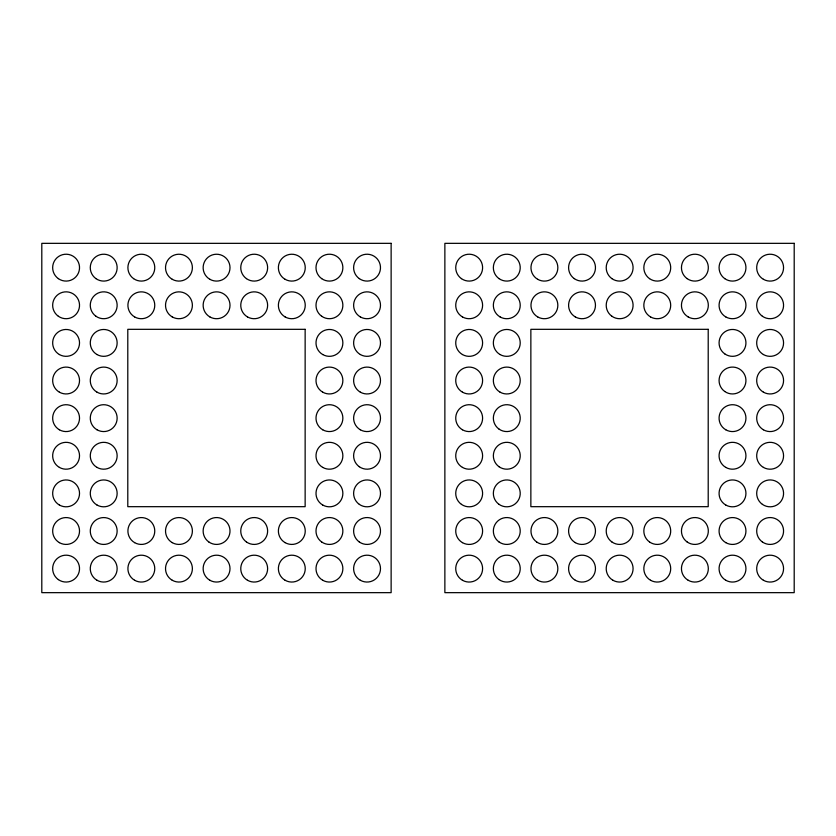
<?xml version="1.0" encoding="UTF-8"?>
<svg xmlns="http://www.w3.org/2000/svg" width="836" height="836" viewBox="0 0 836 836"><rect width="100%" height="100%" fill="white"/><g stroke="black" fill="none" stroke-linecap="round" stroke-linejoin="round"><path stroke-width="1.25" d="M391.133 243.339L41.8 243.339L41.8 592.661L391.133 592.661L391.133 243.339M794.2 243.339L444.867 243.339L444.867 592.661L794.2 592.661L794.2 243.339M305.14 329.321L127.793 329.321L127.793 506.679L305.14 506.679L305.14 329.321M708.207 329.321L530.86 329.321L530.86 506.679L708.207 506.679L708.207 329.321M763.404 354.537A13.439 13.439 0 0 0 783.562 342.896A13.439 13.439 0 0 0 763.404 331.265A13.439 13.439 0 0 0 763.404 354.537M724.77 353.879A13.439 13.439 0 0 0 745.89 344.108A13.439 13.439 0 0 0 726.86 330.701A13.439 13.439 0 0 0 724.77 353.879M763.404 392.157A13.439 13.439 0 0 0 783.562 380.516A13.439 13.439 0 0 0 763.404 368.885A13.439 13.439 0 0 0 763.404 392.157M724.77 391.499A13.439 13.439 0 0 0 745.89 381.728A13.439 13.439 0 0 0 726.86 368.321A13.439 13.439 0 0 0 724.77 391.499M763.404 429.777A13.439 13.439 0 0 0 783.562 418.136A13.439 13.439 0 0 0 763.404 406.505A13.439 13.439 0 0 0 763.404 429.777M725.784 429.777A13.439 13.439 0 0 0 745.942 418.136A13.439 13.439 0 0 0 725.784 406.505A13.439 13.439 0 0 0 725.784 429.777M725.784 467.397A13.439 13.439 0 0 0 745.942 455.756A13.439 13.439 0 0 0 725.784 444.125A13.439 13.439 0 0 0 725.784 467.397M763.404 467.397A13.439 13.439 0 0 0 783.562 455.756A13.439 13.439 0 0 0 763.404 444.125A13.439 13.439 0 0 0 763.404 467.397M762.39 504.359A13.439 13.439 0 0 0 783.51 494.588A13.439 13.439 0 0 0 764.48 481.181A13.439 13.439 0 0 0 762.39 504.359M725.784 505.017A13.439 13.439 0 0 0 745.942 493.376A13.439 13.439 0 0 0 725.784 481.745A13.439 13.439 0 0 0 725.784 505.017M500.064 354.537A13.439 13.439 0 0 0 520.222 342.896A13.439 13.439 0 0 0 500.064 331.265A13.439 13.439 0 0 0 500.064 354.537M462.444 354.537A13.439 13.439 0 0 0 482.602 342.896A13.439 13.439 0 0 0 462.444 331.265A13.439 13.439 0 0 0 462.444 354.537M500.064 392.157A13.439 13.439 0 0 0 520.222 380.516A13.439 13.439 0 0 0 500.064 368.885A13.439 13.439 0 0 0 500.064 392.157M462.444 392.157A13.439 13.439 0 0 0 482.602 380.516A13.439 13.439 0 0 0 462.444 368.885A13.439 13.439 0 0 0 462.444 392.157M499.05 429.119A13.439 13.439 0 0 0 520.17 419.348A13.439 13.439 0 0 0 501.14 405.941A13.439 13.439 0 0 0 499.05 429.119M462.444 429.777A13.439 13.439 0 0 0 482.602 418.136A13.439 13.439 0 0 0 462.444 406.505A13.439 13.439 0 0 0 462.444 429.777M462.444 467.397A13.439 13.439 0 0 0 482.602 455.756A13.439 13.439 0 0 0 462.444 444.125A13.439 13.439 0 0 0 462.444 467.397M499.05 466.739A13.439 13.439 0 0 0 520.17 456.968A13.439 13.439 0 0 0 501.14 443.561A13.439 13.439 0 0 0 499.05 466.739M499.05 504.359A13.439 13.439 0 0 0 520.17 494.588A13.439 13.439 0 0 0 501.14 481.181A13.439 13.439 0 0 0 499.05 504.359M461.43 504.359A13.439 13.439 0 0 0 482.55 494.588A13.439 13.439 0 0 0 463.52 481.181A13.439 13.439 0 0 0 461.43 504.359M762.39 316.259A13.439 13.439 0 0 0 783.51 306.488A13.439 13.439 0 0 0 764.48 293.081A13.439 13.439 0 0 0 762.39 316.259M763.404 279.297A13.439 13.439 0 0 0 783.562 267.656A13.439 13.439 0 0 0 763.404 256.025A13.439 13.439 0 0 0 763.404 279.297M725.784 316.917A13.439 13.439 0 0 0 745.942 305.276A13.439 13.439 0 0 0 725.784 293.645A13.439 13.439 0 0 0 725.784 316.917M724.77 278.639A13.439 13.439 0 0 0 745.89 268.868A13.439 13.439 0 0 0 726.86 255.461A13.439 13.439 0 0 0 724.77 278.639M688.164 316.917A13.439 13.439 0 0 0 708.322 305.276A13.439 13.439 0 0 0 688.164 293.645A13.439 13.439 0 0 0 688.164 316.917M687.15 278.639A13.439 13.439 0 0 0 708.27 268.868A13.439 13.439 0 0 0 689.24 255.461A13.439 13.439 0 0 0 687.15 278.639M649.53 278.639A13.439 13.439 0 0 0 670.65 268.868A13.439 13.439 0 0 0 651.62 255.461A13.439 13.439 0 0 0 649.53 278.639M650.544 316.917A13.439 13.439 0 0 0 670.702 305.276A13.439 13.439 0 0 0 650.544 293.645A13.439 13.439 0 0 0 650.544 316.917M611.91 316.259A13.439 13.439 0 0 0 633.03 306.488A13.439 13.439 0 0 0 614 293.081A13.439 13.439 0 0 0 611.91 316.259M611.91 278.639A13.439 13.439 0 0 0 633.03 268.868A13.439 13.439 0 0 0 614 255.461A13.439 13.439 0 0 0 611.91 278.639M575.304 316.917A13.439 13.439 0 0 0 595.462 305.276A13.439 13.439 0 0 0 575.304 293.645A13.439 13.439 0 0 0 575.304 316.917M574.29 278.639A13.439 13.439 0 0 0 595.41 268.868A13.439 13.439 0 0 0 576.38 255.461A13.439 13.439 0 0 0 574.29 278.639M537.684 316.917A13.439 13.439 0 0 0 557.842 305.276A13.439 13.439 0 0 0 537.684 293.645A13.439 13.439 0 0 0 537.684 316.917M537.684 279.297A13.439 13.439 0 0 0 557.842 267.656A13.439 13.439 0 0 0 537.684 256.025A13.439 13.439 0 0 0 537.684 279.297M500.064 316.917A13.439 13.439 0 0 0 520.222 305.276A13.439 13.439 0 0 0 500.064 293.645A13.439 13.439 0 0 0 500.064 316.917M499.05 278.639A13.439 13.439 0 0 0 520.17 268.868A13.439 13.439 0 0 0 501.14 255.461A13.439 13.439 0 0 0 499.05 278.639M462.444 316.917A13.439 13.439 0 0 0 482.602 305.276A13.439 13.439 0 0 0 462.444 293.645A13.439 13.439 0 0 0 462.444 316.917M461.43 278.639A13.439 13.439 0 0 0 482.55 268.868A13.439 13.439 0 0 0 463.52 255.461A13.439 13.439 0 0 0 461.43 278.639M763.404 580.257A13.439 13.439 0 0 0 783.562 568.616A13.439 13.439 0 0 0 763.404 556.985A13.439 13.439 0 0 0 763.404 580.257M762.39 541.979A13.439 13.439 0 0 0 783.51 532.208A13.439 13.439 0 0 0 764.48 518.801A13.439 13.439 0 0 0 762.39 541.979M725.784 580.257A13.439 13.439 0 0 0 745.942 568.616A13.439 13.439 0 0 0 725.784 556.985A13.439 13.439 0 0 0 725.784 580.257M725.784 542.637A13.439 13.439 0 0 0 745.942 530.996A13.439 13.439 0 0 0 725.784 519.365A13.439 13.439 0 0 0 725.784 542.637M688.164 580.257A13.439 13.439 0 0 0 708.322 568.616A13.439 13.439 0 0 0 688.164 556.985A13.439 13.439 0 0 0 688.164 580.257M687.15 541.979A13.439 13.439 0 0 0 708.27 532.208A13.439 13.439 0 0 0 689.24 518.801A13.439 13.439 0 0 0 687.15 541.979M649.53 541.979A13.439 13.439 0 0 0 670.65 532.208A13.439 13.439 0 0 0 651.62 518.801A13.439 13.439 0 0 0 649.53 541.979M650.544 580.257A13.439 13.439 0 0 0 670.702 568.616A13.439 13.439 0 0 0 650.544 556.985A13.439 13.439 0 0 0 650.544 580.257M612.924 580.257A13.439 13.439 0 0 0 633.082 568.616A13.439 13.439 0 0 0 612.924 556.985A13.439 13.439 0 0 0 612.924 580.257M611.91 541.979A13.439 13.439 0 0 0 633.03 532.208A13.439 13.439 0 0 0 614 518.801A13.439 13.439 0 0 0 611.91 541.979M575.304 580.257A13.439 13.439 0 0 0 595.462 568.616A13.439 13.439 0 0 0 575.304 556.985A13.439 13.439 0 0 0 575.304 580.257M575.304 542.637A13.439 13.439 0 0 0 595.462 530.996A13.439 13.439 0 0 0 575.304 519.365A13.439 13.439 0 0 0 575.304 542.637M537.684 580.257A13.439 13.439 0 0 0 557.842 568.616A13.439 13.439 0 0 0 537.684 556.985A13.439 13.439 0 0 0 537.684 580.257M536.67 541.979A13.439 13.439 0 0 0 557.79 532.208A13.439 13.439 0 0 0 538.76 518.801A13.439 13.439 0 0 0 536.67 541.979M499.05 579.599A13.439 13.439 0 0 0 520.17 569.828A13.439 13.439 0 0 0 501.14 556.421A13.439 13.439 0 0 0 499.05 579.599M499.05 541.979A13.439 13.439 0 0 0 520.17 532.208A13.439 13.439 0 0 0 501.14 518.801A13.439 13.439 0 0 0 499.05 541.979M462.444 580.257A13.439 13.439 0 0 0 482.602 568.616A13.439 13.439 0 0 0 462.444 556.985A13.439 13.439 0 0 0 462.444 580.257M462.444 542.637A13.439 13.439 0 0 0 482.602 530.996A13.439 13.439 0 0 0 462.444 519.365A13.439 13.439 0 0 0 462.444 542.637M96.997 354.537A13.439 13.439 0 0 0 117.144 342.896A13.439 13.439 0 0 0 96.997 331.265A13.439 13.439 0 0 0 96.997 354.537M59.377 354.537A13.439 13.439 0 0 0 79.524 342.896A13.439 13.439 0 0 0 59.377 331.265A13.439 13.439 0 0 0 59.377 354.537M96.997 392.157A13.439 13.439 0 0 0 117.144 380.516A13.439 13.439 0 0 0 96.997 368.885A13.439 13.439 0 0 0 96.997 392.157M59.377 392.157A13.439 13.439 0 0 0 79.524 380.516A13.439 13.439 0 0 0 59.377 368.885A13.439 13.439 0 0 0 59.377 392.157M96.997 429.777A13.439 13.439 0 0 0 117.144 418.136A13.439 13.439 0 0 0 96.997 406.505A13.439 13.439 0 0 0 96.997 429.777M59.377 429.777A13.439 13.439 0 0 0 79.524 418.136A13.439 13.439 0 0 0 59.377 406.505A13.439 13.439 0 0 0 59.377 429.777M59.377 467.397A13.439 13.439 0 0 0 79.524 455.756A13.439 13.439 0 0 0 59.377 444.125A13.439 13.439 0 0 0 59.377 467.397M96.997 467.397A13.439 13.439 0 0 0 117.144 455.756A13.439 13.439 0 0 0 96.997 444.125A13.439 13.439 0 0 0 96.997 467.397M96.997 505.017A13.439 13.439 0 0 0 117.144 493.376A13.439 13.439 0 0 0 96.997 481.745A13.439 13.439 0 0 0 96.997 505.017M59.377 505.017A13.439 13.439 0 0 0 79.524 493.376A13.439 13.439 0 0 0 59.377 481.745A13.439 13.439 0 0 0 59.377 505.017M360.337 580.257A13.439 13.439 0 0 0 380.485 568.616A13.439 13.439 0 0 0 360.337 556.985A13.439 13.439 0 0 0 360.337 580.257M359.313 541.979A13.439 13.439 0 0 0 380.432 532.208A13.439 13.439 0 0 0 361.403 518.801A13.439 13.439 0 0 0 359.313 541.979M322.717 580.257A13.439 13.439 0 0 0 342.865 568.616A13.439 13.439 0 0 0 322.717 556.985A13.439 13.439 0 0 0 322.717 580.257M321.693 541.979A13.439 13.439 0 0 0 342.812 532.208A13.439 13.439 0 0 0 323.783 518.801A13.439 13.439 0 0 0 321.693 541.979M285.097 580.257A13.439 13.439 0 0 0 305.245 568.616A13.439 13.439 0 0 0 285.097 556.985A13.439 13.439 0 0 0 285.097 580.257M285.097 542.637A13.439 13.439 0 0 0 305.245 530.996A13.439 13.439 0 0 0 285.097 519.365A13.439 13.439 0 0 0 285.097 542.637M246.453 541.979A13.439 13.439 0 0 0 267.572 532.208A13.439 13.439 0 0 0 248.543 518.801A13.439 13.439 0 0 0 246.453 541.979M247.477 580.257A13.439 13.439 0 0 0 267.625 568.616A13.439 13.439 0 0 0 247.477 556.985A13.439 13.439 0 0 0 247.477 580.257M209.857 580.257A13.439 13.439 0 0 0 230.004 568.616A13.439 13.439 0 0 0 209.857 556.985A13.439 13.439 0 0 0 209.857 580.257M208.833 541.979A13.439 13.439 0 0 0 229.952 532.208A13.439 13.439 0 0 0 210.923 518.801A13.439 13.439 0 0 0 208.833 541.979M172.237 580.257A13.439 13.439 0 0 0 192.384 568.616A13.439 13.439 0 0 0 172.237 556.985A13.439 13.439 0 0 0 172.237 580.257M172.237 542.637A13.439 13.439 0 0 0 192.384 530.996A13.439 13.439 0 0 0 172.237 519.365A13.439 13.439 0 0 0 172.237 542.637M134.617 580.257A13.439 13.439 0 0 0 154.764 568.616A13.439 13.439 0 0 0 134.617 556.985A13.439 13.439 0 0 0 134.617 580.257M134.617 542.637A13.439 13.439 0 0 0 154.764 530.996A13.439 13.439 0 0 0 134.617 519.365A13.439 13.439 0 0 0 134.617 542.637M96.997 580.257A13.439 13.439 0 0 0 117.144 568.616A13.439 13.439 0 0 0 96.997 556.985A13.439 13.439 0 0 0 96.997 580.257M96.997 542.637A13.439 13.439 0 0 0 117.144 530.996A13.439 13.439 0 0 0 96.997 519.365A13.439 13.439 0 0 0 96.997 542.637M58.353 579.599A13.439 13.439 0 0 0 79.472 569.828A13.439 13.439 0 0 0 60.443 556.421A13.439 13.439 0 0 0 58.353 579.599M59.377 542.637A13.439 13.439 0 0 0 79.524 530.996A13.439 13.439 0 0 0 59.377 519.365A13.439 13.439 0 0 0 59.377 542.637M58.353 278.639A13.439 13.439 0 0 0 79.472 268.868A13.439 13.439 0 0 0 60.443 255.461A13.439 13.439 0 0 0 58.353 278.639M58.353 316.259A13.439 13.439 0 0 0 79.472 306.488A13.439 13.439 0 0 0 60.443 293.081A13.439 13.439 0 0 0 58.353 316.259M95.973 278.639A13.439 13.439 0 0 0 117.092 268.868A13.439 13.439 0 0 0 98.063 255.461A13.439 13.439 0 0 0 95.973 278.639M95.973 316.259A13.439 13.439 0 0 0 117.092 306.488A13.439 13.439 0 0 0 98.063 293.081A13.439 13.439 0 0 0 95.973 316.259M133.593 278.639A13.439 13.439 0 0 0 154.712 268.868A13.439 13.439 0 0 0 135.683 255.461A13.439 13.439 0 0 0 133.593 278.639M134.617 316.917A13.439 13.439 0 0 0 154.764 305.276A13.439 13.439 0 0 0 134.617 293.645A13.439 13.439 0 0 0 134.617 316.917M172.237 279.297A13.439 13.439 0 0 0 192.384 267.656A13.439 13.439 0 0 0 172.237 256.025A13.439 13.439 0 0 0 172.237 279.297M172.237 316.917A13.439 13.439 0 0 0 192.384 305.276A13.439 13.439 0 0 0 172.237 293.645A13.439 13.439 0 0 0 172.237 316.917M209.857 279.297A13.439 13.439 0 0 0 230.004 267.656A13.439 13.439 0 0 0 209.857 256.025A13.439 13.439 0 0 0 209.857 279.297M209.857 316.917A13.439 13.439 0 0 0 230.004 305.276A13.439 13.439 0 0 0 209.857 293.645A13.439 13.439 0 0 0 209.857 316.917M247.477 316.917A13.439 13.439 0 0 0 267.625 305.276A13.439 13.439 0 0 0 247.477 293.645A13.439 13.439 0 0 0 247.477 316.917M246.453 278.639A13.439 13.439 0 0 0 267.572 268.868A13.439 13.439 0 0 0 248.543 255.461A13.439 13.439 0 0 0 246.453 278.639M285.097 279.297A13.439 13.439 0 0 0 305.245 267.656A13.439 13.439 0 0 0 285.097 256.025A13.439 13.439 0 0 0 285.097 279.297M285.097 316.917A13.439 13.439 0 0 0 305.245 305.276A13.439 13.439 0 0 0 285.097 293.645A13.439 13.439 0 0 0 285.097 316.917M321.693 278.639A13.439 13.439 0 0 0 342.812 268.868A13.439 13.439 0 0 0 323.783 255.461A13.439 13.439 0 0 0 321.693 278.639M321.693 316.259A13.439 13.439 0 0 0 342.812 306.488A13.439 13.439 0 0 0 323.783 293.081A13.439 13.439 0 0 0 321.693 316.259M359.313 278.639A13.439 13.439 0 0 0 380.432 268.868A13.439 13.439 0 0 0 361.403 255.461A13.439 13.439 0 0 0 359.313 278.639M360.337 316.917A13.439 13.439 0 0 0 380.485 305.276A13.439 13.439 0 0 0 360.337 293.645A13.439 13.439 0 0 0 360.337 316.917M322.717 505.017A13.439 13.439 0 0 0 342.865 493.376A13.439 13.439 0 0 0 322.717 481.745A13.439 13.439 0 0 0 322.717 505.017M359.313 504.359A13.439 13.439 0 0 0 380.432 494.588A13.439 13.439 0 0 0 361.403 481.181A13.439 13.439 0 0 0 359.313 504.359M359.313 466.739A13.439 13.439 0 0 0 380.432 456.968A13.439 13.439 0 0 0 361.403 443.561A13.439 13.439 0 0 0 359.313 466.739M322.717 467.397A13.439 13.439 0 0 0 342.865 455.756A13.439 13.439 0 0 0 322.717 444.125A13.439 13.439 0 0 0 322.717 467.397M322.717 429.777A13.439 13.439 0 0 0 342.865 418.136A13.439 13.439 0 0 0 322.717 406.505A13.439 13.439 0 0 0 322.717 429.777M360.337 429.777A13.439 13.439 0 0 0 380.485 418.136A13.439 13.439 0 0 0 360.337 406.505A13.439 13.439 0 0 0 360.337 429.777M322.717 392.157A13.439 13.439 0 0 0 342.865 380.516A13.439 13.439 0 0 0 322.717 368.885A13.439 13.439 0 0 0 322.717 392.157M360.337 392.157A13.439 13.439 0 0 0 380.485 380.516A13.439 13.439 0 0 0 360.337 368.885A13.439 13.439 0 0 0 360.337 392.157M322.717 354.537A13.439 13.439 0 0 0 342.865 342.896A13.439 13.439 0 0 0 322.717 331.265A13.439 13.439 0 0 0 322.717 354.537M360.337 354.537A13.439 13.439 0 0 0 380.485 342.896A13.439 13.439 0 0 0 360.337 331.265A13.439 13.439 0 0 0 360.337 354.537"/></g></svg>
